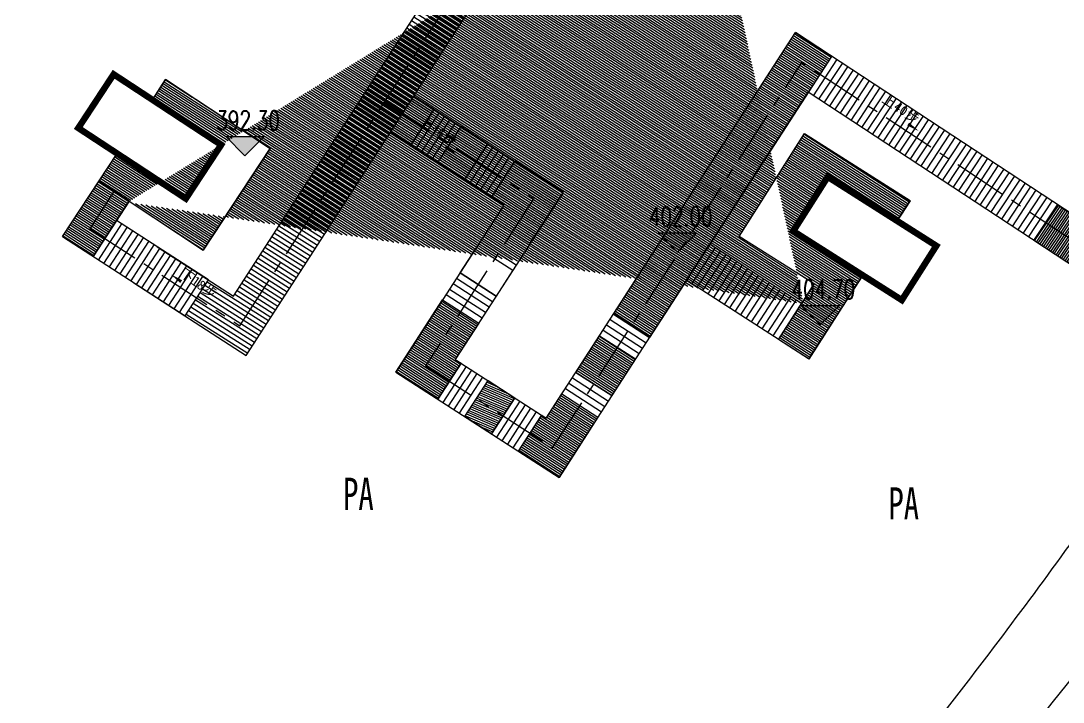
# Model space of a CAD drawing. Header units: millimetres. Extents: x -2430464 to 225692, y -180 to 1805330.
# Drawn here: x 56025 to 104642, y 1137463 to 1169257 of the extents above; entities that cross this region are included whole.
import ezdxf

# ---------------------------------------------------------------- set-up
doc = ezdxf.new("R2010")
doc.units = ezdxf.units.MM
doc.header["$LTSCALE"] = 1000
doc.linetypes.add('CENTERX2', pattern=[4, 2.5, -0.5, 0.5, -0.5])
doc.layers.get('0').update_dxf_attribs({"linetype": 'CONTINUOUS'})
doc.layers.get('DEFPOINTS').update_dxf_attribs({"linetype": 'CONTINUOUS'})
for name, color, linetype in [('0-ROAD-中心线', 1, 'CENTERX2'), ('00-建筑', 8, 'CONTINUOUS'), ('03LS-上木标注', 50, 'CONTINUOUS'), ('DIM_ELEV', 3, 'CONTINUOUS'), ('DIM_SYMB', 3, 'CONTINUOUS'), ('LP-001-道路边线', 4, 'CONTINUOUS'), ('LP-009绿化边线', 82, 'CONTINUOUS'), ('LP-012构筑物设施', 40, 'CONTINUOUS'), ('LP-10铺装填充', 251, 'CONTINUOUS'), ('PUB_TEXT', 7, 'CONTINUOUS')]:
    doc.layers.add(name, color=color, linetype=linetype)
doc.styles.add('_TCH_DIM', font='SIMPLEX.shx', dxfattribs={"width": 0.7, "bigfont": 'GBCBIG.shx'})
doc.styles.get("Standard").update_dxf_attribs({"font": 'tssdeng.shx', "width": 0.7, "bigfont": 'hztxt.shx'})
doc.styles.add('STYLE1', font='', dxfattribs={"width": 0.7})
doc.styles.add('宋体', font='')
doc.styles.get('STYLE1').set_extended_font_data('SimSun')
doc.styles.get('宋体').set_extended_font_data('SimSun')
doc.dimstyles.get("Standard").update_dxf_attribs({"dimscale": 100, "dimtxt": 3.5, "dimasz": 1, "dimexe": 2.5, "dimexo": 3, "dimgap": 1.5, "dimtad": 1, "dimdec": 0, "dimzin": 0, "dimdsep": 46, "dimtxsty": 'Standard', "dimblk": 'ARCHTICK', "dimcen": 0.09, "dimadec": 0, "dimazin": 0, "dimtfac": 1, "dimtdec": 0, "dimtix": 1, "dimtmove": 2, "dimatfit": 3, "dimldrblk": 'ARCHTICK', "dimfxl": 0, "dimtolj": 1, "dimtzin": 0, "dimarcsym": 0})
pattern_1 = [(147.21339, (94644.2, 1222099.2), (-54.15118, -84.06932), [])]

# ---------------------------------------------------------------- blocks, each defined once
blk = doc.blocks.new('_ARCHTICK')
at = {"color": 0, "linetype": 'ByBlock', "const_width": 0.4}
blk.add_lwpolyline([(-0.5, -0.5), (0.5, 0.5)], dxfattribs=at)
blk = doc.blocks.new('*D376')
at = {"layer": '03LS-上木标注', "color": 0, "lineweight": -2, "transparency": 16777216}
for p, q in [((18931, 1171338), (117465, 1558617)), ((117403, 1558374), (128069, 1555661)), ((29596, 1168625), (128131, 1555903))]:
    blk.add_line(p, q, dxfattribs=at)
at = {"layer": 'DEFPOINTS', "color": 0, "transparency": 16777216}
for p in [(128069, 1555661), (18857, 1171048, -399665), (29522, 1168334, -399665)]:
    blk.add_point(p, dxfattribs=at)
at = {"layer": '03LS-上木标注', "color": 0, "lineweight": -2, "transparency": 16777216, "xscale": 100, "yscale": 100, "zscale": 100}
for p, rotation in [((117403, 1558374), 165.7252162124529), ((128069, 1555661), 345.7252162124529)]:
    blk.add_blockref('_ARCHTICK', p, dxfattribs=dict(at, rotation=rotation))
at = {"layer": '03LS-上木标注', "color": 0, "transparency": 16777216, "insert": (122816, 1557333), "char_height": 350, "attachment_point": 5, "rotation": 345.7252}
blk.add_mtext('\\A1;11005', dxfattribs=at)

msp = doc.modelspace()

# ---------------------------------------------------------------- hatches: boundary and pattern name
at = {"layer": 'DIM_ELEV'}
for points in [[(66478.74, 1162952.05), (65578.74, 1163852.05), (67378.74, 1163852.05)], [(86657.82, 1158467.92), (85757.82, 1159367.92), (87557.82, 1159367.92)], [(93308.55, 1155067.3), (92408.55, 1155967.3), (94208.55, 1155967.3)]]:
    msp.add_hatch(color=256, dxfattribs=at).paths.add_polyline_path(points)
at = {"layer": 'LP-10铺装填充'}
h = msp.add_hatch(dxfattribs=at)
h.set_pattern_fill('ANSI31', color=256, scale=2500)
h.set_pattern_definition([(45, (-431392710, -3168734513.6), (-2806.330038, 2806.330038), [])])
h.paths.add_polyline_path([(53455.81, 1184360.07, 0.19728562), (68900.98, 1207395.81), (65964.67, 1207213.52, -0.28605686), (55129.07, 1192894.15, -0.53559616), (53290.78, 1194200.02, -0.09709048), (54710.05, 1200433.62, 0.18263628), (55286.95, 1210697.24), (52549.46, 1209647.96, -0.23470493), (39011, 1182523.49, 0.04310038), (35116.51, 1178738.84, 0.40236587), (37222.55, 1143019.36, -0.52841605), (31515.9, 1104811.34, 0.22965495), (13135.68, 1081564.78), (17096.27, 1080271.73, -0.21442241), (30760.37, 1100170.35, 0.01460457), (32810.67, 1101324.19, 0.02915104), (36349.64, 1103745.79, 0.03628064), (40223.01, 1107218.44, 0.05774901), (45329.66, 1113908.17, 0.03425215), (47544.62, 1118288.7, 0.06286253), (50016.32, 1127078.92, 0.01682142), (50397.51, 1130381.63, 0.03311524), (50496.03, 1136920.55, 0.02048943), (50123.58, 1140952.41, 0.02893177), (49039, 1146563.54, 0.04257329), (46285.76, 1154501.05, -0.3416105)])
h.paths.add_polyline_path([(42670.59, 1178217.78, -0.13678237), (42012.13, 1173058.87, 0.22213885), (42567.31, 1158590.05, -0.13898138), (45416.67, 1144485.74, -0.55711596), (41747.43, 1142587.79, -0.36490901), (33241.74, 1167276.1, -0.12709907), (41225.24, 1178758.09, -0.59138823)], flags=16)
h.paths.add_polyline_path([(35857.84, 1158266.5), (37659.18, 1158266.5), (37659.18, 1160582.71), (35857.84, 1160582.71)], flags=8)
h = msp.add_hatch(dxfattribs=at)
h.set_pattern_fill('饰面砖', color=256, scale=100, angle=-9.619078)
h.set_pattern_definition([(147.59431, (389669.38, 1098163.15), (-107.18212, -168.85495), [])])
edge = h.paths.add_edge_path()
edge.add_line((83091.31, 1179270.11), (66535.91, 1153647.1))
edge.add_line((66535.91, 1153647.1), (63684.33, 1155489.55))
edge.add_line((63684.33, 1155489.55), (64770.36, 1157170.4))
edge.add_line((64770.36, 1157170.4), (65942.07, 1156413.34))
edge.add_line((65942.07, 1156413.34), (79318.41, 1177116.09))
edge.add_line((79318.41, 1177116.09), (80025.35, 1200019.26))
edge.add_line((80025.35, 1200019.26), (91565.76, 1207616.08))
edge.add_arc((111583.79, 1220075.65), 23578.86, 211.89884, 216.760929)
edge.add_line((92693.83, 1205964.23), (81992.36, 1198919.67))
edge.add_line((81992.36, 1198919.67), (81419.75, 1180368.36))
edge.add_line((81419.75, 1180368.36), (83091.31, 1179270.11))
h = msp.add_hatch(dxfattribs=at)
h.set_pattern_fill('饰面砖', color=256, scale=50, angle=350)
h.set_pattern_definition(pattern_1)
edge = h.paths.add_edge_path()
edge.add_line((92452.56, 1156074.15), (93026.6, 1156977.68))
edge.add_line((93026.6, 1156977.68), (89528.68, 1159199.98))
edge.add_line((89528.68, 1159199.98), (92573.55, 1163992.64))
edge.add_line((92573.55, 1163992.64), (97499.39, 1160863.15))
edge.add_line((97499.39, 1160863.15), (96899.32, 1159918.63))
edge.add_line((96899.32, 1159918.63), (93661.6, 1161975.62))
edge.add_line((93661.6, 1161975.62), (92052.86, 1159443.44))
edge.add_line((92052.86, 1159443.44), (95290.58, 1157386.45))
edge.add_line((95290.58, 1157386.45), (92770.5, 1153486.1))
edge.add_line((92770.5, 1153486.1), (91366.51, 1154393.25))
edge.add_line((91366.51, 1154393.25), (92506.15, 1156158.49))
edge.add_line((87950.02, 1177358.65), (86263.36, 1174791.49))
edge.add_line((86263.36, 1174791.49), (87704.05, 1173860.65))
edge.add_line((87704.05, 1173860.65), (90217.07, 1177750.08))
edge.add_line((90217.07, 1177750.08), (86995.18, 1179831.79))
edge.add_line((86995.18, 1179831.79), (88623.26, 1182351.58))
edge.add_line((88623.26, 1182351.58), (91845.14, 1180269.88))
edge.add_line((91845.14, 1180269.88), (92454.92, 1181215.98))
edge.add_line((92454.92, 1181215.98), (87550.68, 1184376.87))
edge.add_line((87550.68, 1184376.87), (84469.22, 1179607.65))
edge.add_line((84469.22, 1179607.65), (87950.02, 1177358.65))
edge.add_line((61071.88, 1160834.54), (59398.03, 1158258.99))
edge.add_line((59398.03, 1158258.99), (57964.18, 1159185.42))
edge.add_line((57964.18, 1159185.42), (60514.1, 1163066.48))
edge.add_line((60514.1, 1163066.48), (63719.96, 1160960.18))
edge.add_line((63719.96, 1160960.18), (65367.27, 1163467.44))
edge.add_line((65367.27, 1163467.44), (62161.42, 1165573.75))
edge.add_line((62161.42, 1165573.75), (62780.54, 1166513.76))
edge.add_line((62780.54, 1166513.76), (67653.24, 1163304.46))
edge.add_line((67653.24, 1163304.46), (64535.37, 1158558.97))
edge.add_line((64535.37, 1158558.97), (61168.98, 1160770.74))
h = msp.add_hatch(dxfattribs=at)
h.set_pattern_fill('饰面砖', color=256, scale=50, angle=350)
h.set_pattern_definition(pattern_1)
h.paths.add_polyline_path([(85350.55, 1154485.69), (83670.69, 1155571.07), (92155, 1168704.65), (93840.4, 1167597.31)])
h.paths.add_polyline_path([(78106.79, 1159961.85), (79786.65, 1158876.47), (81319.72, 1161249.22), (79059.75, 1162709.42), (77974.37, 1161029.56), (78554.48, 1160654.74)], flags=17)
h.paths.add_polyline_path([(75475.36, 1151603.6), (73521.9, 1152865.76), (75699.7, 1156236.37), (77379.56, 1155150.98), (76287.15, 1153460.24), (76560.75, 1153283.47)], flags=17)
h.paths.add_polyline_path([(83595, 1151768.59), (81915.13, 1152853.98), (83019.46, 1154563.15), (84699.32, 1153477.77)])
h.paths.add_polyline_path([(76714.47, 1161843.6), (75471.21, 1162646.89), (76556.59, 1164326.75), (77799.85, 1163523.46)], flags=17)
edge = h.paths.add_edge_path()
edge.add_line((79238.42, 1149172.24), (80284.01, 1150790.51))
edge.add_line((80284.01, 1150790.51), (80323.8, 1150852.1))
edge.add_line((80323.8, 1150852.1), (80532.92, 1150716.99))
edge.add_line((80532.92, 1150716.99), (81263.9, 1151846.06))
edge.add_line((81263.9, 1151846.06), (82943.77, 1150760.68))
edge.add_line((82943.77, 1150760.68), (81128.44, 1147951.07))
edge.add_line((81128.44, 1147951.07), (79238.42, 1149172.24))
edge.add_line((74211.31, 1163460.93), (73269.81, 1164069.25))
edge.add_line((73269.81, 1164069.25), (74355.19, 1165749.11))
edge.add_line((74355.19, 1165749.11), (75296.69, 1165140.79))
edge.add_line((75296.69, 1165140.79), (74211.31, 1163460.93))
h = msp.add_hatch(dxfattribs=at)
h.set_pattern_fill('饰面砖', color=256, scale=50, angle=259)
h.set_pattern_definition([(56.21339, (94644.2, 1222099.2), (-83.11145, 55.61014), [])])
edge = h.paths.add_edge_path()
edge.add_line((103278.53, 1159001.77), (104377.42, 1160674.31))
edge.add_line((104377.42, 1160674.31), (112396.8, 1155405.45))
edge.add_line((112396.8, 1155405.45), (111475.18, 1153864.26))
edge.add_line((111475.18, 1153864.26), (111366.95, 1153693.62))
edge.add_line((111366.95, 1153693.62), (103281.32, 1159006.02))
h = msp.add_hatch(dxfattribs=at)
h.set_pattern_fill('饰面砖', color=256, scale=50, angle=417.913364)
h.set_pattern_definition([(147.913364009, (-431392709.98, -3168734513.62), (-53.12009773, -84.724584491), [])])
h.paths.add_polyline_path([(77978.52, 1149986.27), (76735.26, 1150789.56), (77820.64, 1152469.43), (79063.91, 1151666.14)])

# ---------------------------------------------------------------- linework, layer by layer
at = {"layer": '0-ROAD-中心线'}
msp.add_line((111847.69, 1154569.69, -399665.23), (92448.07, 1167315.57, -399665.23), dxfattribs=at)
at = {"layer": '0-ROAD-中心线', "elevation": -399665.23}
for points in [[(60364.94, 1161299.01), (59237.79, 1159554.5), (66239.31, 1155030.72), (80309.35, 1176807.11), (81008.85, 1199469.46), (92115.6, 1206780.81)], [(72972.57, 1165451.87), (79937.1, 1160951.98), (74904.53, 1153163), (80830.16, 1149334.36), (92448.07, 1167315.57)]]:
    msp.add_lwpolyline(points, dxfattribs=at)
at = {"layer": '00-建筑', "elevation": -399665.23}
msp.add_lwpolyline([(61071.88, 1160834.54), (59658.01, 1161763.48)], dxfattribs=at)
at = {"layer": 'DIM_ELEV'}
for p, q in [((66478.74, 1162952.05), (65578.74, 1163852.05)), ((65578.74, 1163852.05), (67378.74, 1163852.05)), ((66478.74, 1162952.05), (67378.74, 1163852.05)), ((86657.82, 1158467.92), (85757.82, 1159367.92)), ((85757.82, 1159367.92), (87557.82, 1159367.92)), ((86657.82, 1158467.92), (87557.82, 1159367.92)), ((93308.55, 1155067.3), (92408.55, 1155967.3)), ((92408.55, 1155967.3), (94208.55, 1155967.3)), ((93308.55, 1155067.3), (94208.55, 1155967.3))]:
    msp.add_line(p, q, dxfattribs=at)
at = {"layer": 'DIM_SYMB'}
for points in [[(95754.7, 1165541.16, 0, 0, 0), (97914.39, 1164107.15, 0, 160, 0), (97414.54, 1164439.04, 0, 0, 0)], [(74166.2, 1164490.26, 0, 0, 0), (76325.89, 1163056.25, 0, 160, 0), (75826.05, 1163388.15, 0, 0, 0)], [(65135.83, 1155947.35, 0, 0, 0), (63010.77, 1157432.19, 0, 160, 0), (63502.6, 1157088.54, 0, 0, 0)]]:
    msp.add_lwpolyline(points, format="xyseb", dxfattribs=at)
at = {"layer": 'LP-001-道路边线'}
msp.add_lwpolyline([(93648.74, 1121612.99, -0.0443806), (104518.61, 1137915.78, 0.00718558), (112571.41, 1148240.63, 0.11318351), (123617.43, 1172803.14, 0.00195795), (133655.15, 1205010.17, -0.06903456), (143955.18, 1227114.59, -0.01945822), (155095.84, 1244650.57, -0.10347058), (168392.07, 1259414.18, 0.1635027), (174536.62, 1269082.11, 0.05927312), (176717.55, 1286635.48, 0.08971198), (175227.86, 1295123.25, -0.07129882), (172786.07, 1306560.95, -0.01834409), (172169.81, 1326250.98, -0.09032057), (172811.21, 1329668.03, 0.02875474), (175122.34, 1336387.71, 0.119654), (174136.89, 1348748.21, -0.03845839), (173624.08, 1352506.26, -0.05822789), (174365.77, 1365371.95, -0.01474685), (171543.53, 1392321.69, -0.04844046)], format="xyb", dxfattribs=at)
at = {"layer": 'LP-001-道路边线', "elevation": -399665.23}
msp.add_lwpolyline([(89511.49, 1122035.25, -0.04590972), (99037.36, 1136921.32, 0.00978307), (105789.68, 1145963.09, -0.00567375), (109708.02, 1151300.93, 0.08591426), (115612.73, 1162834.57, -0.01182232), (122783.71, 1184088.48, 0.01968132), (127754.05, 1199621.57, -0.03365955), (130124.63, 1206374.1, -0.01606792), (138100.03, 1223445.34, -0.02029943), (148756.2, 1242505.99, 0.02661126), (152680.02, 1248920.16, -0.09428247), (159141.08, 1259699.07, 0.01783776), (167058.96, 1268666.28, 0.13673092), (172694.88, 1281427.46, 0.11044777), (171737.27, 1294020.63, -0.06247255), (169286.11, 1308205, -0.01176258), (168874.92, 1326228.66, 0.04252715), (164887.59, 1347759.3, -0.07407334), (163753.41, 1357145.97, 0.03929822), (163432.68, 1363438.69, 1.5027222)], format="xyb", dxfattribs=at)
at = {"layer": 'LP-012构筑物设施', "color": 40, "linetype": 'Continuous'}
for p, q in [((112396.8, 1155405.45, -399665.23), (92155, 1168704.65, -399665.23)), ((91612.3, 1167864.69, -399665.23), (91605.9, 1167868.89, -399665.23)), ((111265.92, 1153753.92, -399665.23), (92741.51, 1165924.77, -399665.23))]:
    msp.add_line(p, q, dxfattribs=at)
at = {"layer": 'LP-012构筑物设施', "color": 1}
for p, q in [((62161.42, 1165573.75, -399665.23), (62779.48, 1166514.46, -399665.23)), ((96899.32, 1159918.63, -399665.23), (97502.91, 1160868.7, -399665.23))]:
    msp.add_line(p, q, dxfattribs=at)
at = {"layer": 'LP-012构筑物设施', "color": 40}
for p, q in [((67653.24, 1163304.46, -399665.23), (62779.48, 1166514.46, -399665.23)), ((92573.55, 1163992.64, -399665.23), (97502.91, 1160868.7, -399665.23)), ((57964.18, 1159185.42, -399665.23), (60514.1, 1163066.48, -399665.23)), ((57964.18, 1159185.42, -399665.23), (63684.33, 1155489.55, -399665.23)), ((92800.35, 1153466.81, -399665.23), (87080.2, 1157162.69, -399665.23)), ((92800.35, 1153466.81, -399665.23), (95290.58, 1157386.45, -399665.23))]:
    msp.add_line(p, q, dxfattribs=at)
at = {"layer": 'LP-012构筑物设施', "color": 40, "linetype": 'Continuous', "elevation": -399665.23}
for points in [[(62380.8, 1158714.33), (65942.07, 1156413.34), (79318.41, 1177116.09), (80025.35, 1200019.26), (91565.76, 1207616.08)], [(61294.78, 1157033.47), (66535.91, 1153647.1), (82005.22, 1177589.16)], [(74355.19, 1165749.11), (81319.72, 1161249.22), (76287.15, 1153460.24), (80532.92, 1150716.99), (92155, 1168704.65)], [(92990.78, 1168155.52), (92994.94, 1168161.95)], [(92992.39, 1165759.94), (94091.28, 1167432.48)], [(93243.27, 1165595.1), (94342.16, 1167267.65)], [(93494.15, 1165430.27), (94593.04, 1167102.81)], [(93745.03, 1165265.44), (94843.92, 1166937.98)], [(93995.91, 1165100.6), (95094.8, 1166773.15)], [(94246.8, 1164935.77), (95345.69, 1166608.31)], [(94497.68, 1164770.94), (95596.57, 1166443.48)], [(73269.81, 1164069.25), (78554.48, 1160654.74), (73521.9, 1152865.76), (81128.44, 1147951.07), (92741.51, 1165924.77)], [(94748.56, 1164606.1), (95847.45, 1166278.65)], [(94999.44, 1164441.27), (96098.33, 1166113.81)], [(95250.32, 1164276.44), (96349.21, 1165948.98)], [(95501.2, 1164111.6), (96600.09, 1165784.15)], [(95752.09, 1163946.77), (96850.97, 1165619.31)], [(96002.97, 1163781.94), (97101.86, 1165454.48)], [(74211.31, 1163460.93), (75296.69, 1165140.79)], [(74463.29, 1163298.12), (75548.67, 1164977.98)], [(96253.85, 1163617.1), (97352.74, 1165289.65)], [(96504.73, 1163452.27), (97603.62, 1165124.81)], [(96755.61, 1163287.44), (97854.5, 1164959.98)], [(74715.27, 1163135.31), (75800.65, 1164815.18)], [(74967.25, 1162972.5), (76052.63, 1164652.37)], [(75219.23, 1162809.7), (76304.61, 1164489.56)], [(97006.49, 1163122.6), (98105.38, 1164795.15)], [(97257.37, 1162957.77), (98356.26, 1164630.31)], [(97508.26, 1162792.94), (98607.14, 1164465.48)], [(75471.21, 1162646.89), (76556.59, 1164326.75)], [(97759.14, 1162628.1), (98858.03, 1164300.65)], [(98010.02, 1162463.27), (99108.91, 1164135.81)], [(98260.9, 1162298.44), (99359.79, 1163970.98)], [(76714.47, 1161843.6), (77799.85, 1163523.46)], [(98511.78, 1162133.6), (99610.67, 1163806.15)], [(98762.66, 1161968.77), (99861.55, 1163641.31)], [(99013.54, 1161803.94), (100112.43, 1163476.48)], [(76966.45, 1161680.79), (78051.83, 1163360.66)], [(77218.43, 1161517.98), (78303.81, 1163197.85)], [(77470.41, 1161355.18), (78555.79, 1163035.04)], [(99264.43, 1161639.1), (100363.32, 1163311.65)], [(99515.31, 1161474.27), (100614.2, 1163146.81)], [(99766.19, 1161309.44), (100865.08, 1162981.98)], [(77722.39, 1161192.37), (78807.77, 1162872.23)], [(77974.37, 1161029.56), (79059.75, 1162709.42)], [(100017.07, 1161144.6), (101115.96, 1162817.15)], [(100267.95, 1160979.77), (101366.84, 1162652.31)], [(100518.83, 1160814.94), (101617.72, 1162487.48)], [(100769.72, 1160650.1), (101868.6, 1162322.65)], [(101020.6, 1160485.27), (102119.49, 1162157.81)], [(101271.48, 1160320.44), (102370.37, 1161992.98)], [(101522.36, 1160155.6), (102621.25, 1161828.15)], [(101773.24, 1159990.77), (102872.13, 1161663.31)], [(102024.12, 1159825.94), (103123.01, 1161498.48)], [(102024.12, 1159825.94), (103123.01, 1161498.48)], [(102275, 1159661.1), (103373.89, 1161333.65)], [(102275, 1159661.1), (103373.89, 1161333.65)], [(102525.89, 1159496.27), (103624.77, 1161168.81)], [(102776.77, 1159331.44), (103875.66, 1161003.98)], [(103027.65, 1159166.6), (104126.54, 1160839.15)], [(103278.53, 1159001.77), (104377.42, 1160674.31)], [(77943.98, 1159709.87), (79623.84, 1158624.49)], [(78106.79, 1159961.85), (79786.65, 1158876.47)], [(77618.37, 1159205.91), (79298.23, 1158120.53)], [(77781.17, 1159457.89), (79461.04, 1158372.51)], [(77292.75, 1158701.95), (78972.61, 1157616.57)], [(77455.56, 1158953.93), (79135.42, 1157868.55)], [(76350.93, 1157244.29), (78030.79, 1156158.9)], [(76513.74, 1157496.27), (78193.6, 1156410.88)], [(76025.32, 1156740.33), (77705.18, 1155654.94)], [(76188.12, 1156992.31), (77867.99, 1155906.92)], [(75699.7, 1156236.37), (77379.56, 1155150.98)], [(75862.51, 1156488.35), (77542.37, 1155402.96)], [(83507.88, 1155319.09), (85187.74, 1154233.71)], [(83670.69, 1155571.07), (85350.55, 1154485.69)], [(83182.27, 1154815.13), (84862.13, 1153729.75)], [(83345.07, 1155067.11), (85024.94, 1153981.73)], [(83019.46, 1154563.15), (84699.32, 1153477.77)], [(75475.36, 1151603.6), (76560.75, 1153283.47)], [(75727.34, 1151440.79), (76812.72, 1153120.66)], [(75979.32, 1151277.99), (77064.7, 1152957.85)], [(76231.3, 1151115.18), (77316.68, 1152795.04)], [(81915.13, 1152853.98), (83595, 1151768.59)], [(76483.28, 1150952.37), (77568.66, 1152632.24)], [(76735.26, 1150789.56), (77820.64, 1152469.43)], [(81589.52, 1152350.02), (83269.38, 1151264.64)], [(81752.33, 1152602), (83432.19, 1151516.62)], [(81263.9, 1151846.06), (82943.77, 1150760.68)], [(81426.71, 1152098.04), (83106.58, 1151012.66)], [(77978.52, 1149986.27), (79063.91, 1151666.14)], [(78230.5, 1149823.47), (79315.89, 1151503.33)], [(78482.48, 1149660.66), (79567.86, 1151340.52)], [(78734.46, 1149497.85), (79819.84, 1151177.72)], [(78986.44, 1149335.04), (80071.82, 1151014.91)], [(79238.42, 1149172.24), (80323.8, 1150852.1)]]:
    msp.add_lwpolyline(points, dxfattribs=at)
at = {"layer": 'LP-012构筑物设施', "color": 6, "const_width": 300.19, "elevation": -399665.23}
for points in [[(65367.27, 1163467.44), (63719.96, 1160960.18), (58705.44, 1164254.81), (60352.75, 1166762.07)], [(93661.6, 1161975.62), (92052.86, 1159443.44), (97117.22, 1156225.95), (98725.96, 1158758.13)]]:
    msp.add_lwpolyline(points, close=True, dxfattribs=at)
at = {"layer": 'LP-012构筑物设施', "color": 40, "elevation": -399665.23, "flags": 128}
for points in [[(92452.56, 1156074.15), (93026.6, 1156977.68), (89528.68, 1159199.98), (92573.55, 1163992.64)], [(60484.08, 1159939.9), (61071.88, 1160834.54), (64535.37, 1158558.97), (67653.24, 1163304.46)]]:
    msp.add_lwpolyline(points, dxfattribs=at)
at = {"layer": 'LP-012构筑物设施', "color": 40, "elevation": -399665.23}
for points in [[(59398.03, 1158258.99), (60484.08, 1159939.9)], [(59650.16, 1158096.08), (60736.22, 1159776.99)], [(59902.3, 1157933.17), (60988.36, 1159614.08)], [(64770.39, 1157170.45), (60484.08, 1159939.9)], [(60154.44, 1157770.27), (61240.49, 1159451.17)], [(60406.57, 1157607.36), (61492.63, 1159288.26)], [(60658.71, 1157444.45), (61744.76, 1159125.35)], [(60910.84, 1157281.54), (61996.9, 1158962.45)], [(61162.98, 1157118.63), (62249.03, 1158799.54)], [(61415.11, 1156955.72), (62501.17, 1158636.63)], [(87080.2, 1157162.69), (88166.26, 1158843.59)], [(87332.34, 1156999.78), (88418.39, 1158680.69)], [(88166.26, 1158843.59), (92452.56, 1156074.15)], [(61667.25, 1156792.82), (62753.31, 1158473.72)], [(61919.39, 1156629.91), (63005.44, 1158310.81)], [(62171.52, 1156467), (63257.58, 1158147.9)], [(87584.47, 1156836.87), (88670.53, 1158517.78)], [(87836.61, 1156673.97), (88922.66, 1158354.87)], [(88088.74, 1156511.06), (89174.8, 1158191.96)], [(62423.66, 1156304.09), (63509.71, 1157984.99)], [(62675.79, 1156141.18), (63761.85, 1157822.09)], [(62927.93, 1155978.27), (64013.98, 1157659.18)], [(88340.88, 1156348.15), (89426.94, 1158029.05)], [(88593.01, 1156185.24), (89679.07, 1157866.14)], [(88845.15, 1156022.33), (89931.21, 1157703.23)], [(63180.06, 1155815.36), (64266.12, 1157496.27)], [(63432.2, 1155652.46), (64518.26, 1157333.36)], [(63684.33, 1155489.55), (64770.39, 1157170.45)], [(89097.29, 1155859.42), (90183.34, 1157540.33)], [(89349.42, 1155696.51), (90435.48, 1157377.42)], [(89601.56, 1155533.61), (90687.61, 1157214.51)], [(89853.69, 1155370.7), (90939.75, 1157051.6)], [(90105.83, 1155207.79), (91191.88, 1156888.69)], [(90357.96, 1155044.88), (91444.02, 1156725.78)], [(90610.1, 1154881.97), (91696.16, 1156562.87)], [(90862.23, 1154719.06), (91948.29, 1156399.97)], [(91114.37, 1154556.15), (92200.43, 1156237.06)], [(91366.51, 1154393.24), (92452.56, 1156074.15)]]:
    msp.add_lwpolyline(points, dxfattribs=at)
at = {"layer": 'LP-10铺装填充', "elevation": -399665.23}
for points in [[(85350.55, 1154485.69), (83670.69, 1155571.07), (92155, 1168704.65), (93840.4, 1167597.31), (85350.55, 1154485.69)], [(61071.88, 1160834.54), (59398.03, 1158258.99), (57964.18, 1159185.42), (60514.1, 1163066.48), (63719.96, 1160960.18), (65367.27, 1163467.44), (62161.42, 1165573.75), (62780.54, 1166513.76), (67653.24, 1163304.46), (64535.37, 1158558.97), (61168.98, 1160770.74)], [(74211.31, 1163460.93), (73269.81, 1164069.25), (74355.19, 1165749.11), (75296.69, 1165140.79), (74211.31, 1163460.93)], [(76714.47, 1161843.6), (75471.21, 1162646.89), (76556.59, 1164326.75), (77799.85, 1163523.46), (76714.47, 1161843.6)], [(92452.56, 1156074.15), (93026.6, 1156977.68), (89528.68, 1159199.98), (92573.55, 1163992.64), (97499.39, 1160863.15), (96899.32, 1159918.63), (93661.6, 1161975.62), (92052.86, 1159443.44), (95290.58, 1157386.45), (92770.5, 1153486.1), (91366.51, 1154393.25), (92506.15, 1156158.49)], [(78106.79, 1159961.85), (79786.65, 1158876.47), (81319.72, 1161249.22), (79059.75, 1162709.42), (77974.37, 1161029.56), (78554.48, 1160654.74), (78106.79, 1159961.85)], [(103278.53, 1159001.77), (104377.42, 1160674.31), (112396.8, 1155405.45), (111475.18, 1153864.26), (111366.95, 1153693.62), (103281.32, 1159006.02)], [(78193.6, 1156410.88), (76513.74, 1157496.27), (77292.75, 1158701.95), (78972.61, 1157616.57), (78193.6, 1156410.88)], [(75475.36, 1151603.6), (73521.9, 1152865.76), (75699.7, 1156236.37), (77379.56, 1155150.98), (76287.15, 1153460.24), (76560.75, 1153283.47), (75475.36, 1151603.6)], [(83595, 1151768.59), (81915.13, 1152853.98), (83019.46, 1154563.15), (84699.32, 1153477.77), (83595, 1151768.59)], [(77978.52, 1149986.27), (76735.26, 1150789.56), (77820.64, 1152469.43), (79063.91, 1151666.14), (77978.52, 1149986.27)], [(79238.42, 1149172.24), (80284.01, 1150790.51), (80323.8, 1150852.1), (80532.92, 1150716.99), (81263.9, 1151846.06), (82943.77, 1150760.68), (81128.44, 1147951.07), (79238.42, 1149172.24)]]:
    msp.add_lwpolyline(points, dxfattribs=at)

# ---------------------------------------------------------------- texts
at = {"layer": 'LP-009绿化边线', "linetype": 'Continuous', "char_height": 1500, "width": 10368.1102, "attachment_point": 1, "style": 'STYLE1'}
for insert in [(71055.66, 1147936.65, -399665.23), (96491.75, 1147489.7, -399665.23)]:
    msp.add_mtext('PA', dxfattribs=dict(at, insert=insert))
at = {"layer": 'PUB_TEXT', "color": 7, "style": '宋体'}
for s, height, rotation, p in [('上', 455.7, 326.416317, (96151.65, 1165493.65)), ('40', 455.696, 326.416317, (96691.57, 1165135.15)), ('步', 455.7, 326.416317, (97231.49, 1164776.65)), ('上', 455.7, 326.416317, (74563.16, 1164442.76)), ('46', 455.696, 326.416317, (75103.07, 1164084.26)), ('步', 455.7, 326.416317, (75642.99, 1163725.76)), ('下', 455.7, 325.056736, (63406.48, 1157375.28)), ('18', 455.696, 325.056736, (63937.75, 1157004.07)), ('步', 455.7, 325.056736, (64469.01, 1156632.86))]:
    msp.add_text(s, height=height, rotation=rotation, dxfattribs=at).set_placement(p)
at = {"layer": 'PUB_TEXT', "color": 7, "style": '_TCH_DIM', "width": 0.705882}
for s, p in [('392.30', (65140.74, 1164167.05)), ('402.00', (85319.82, 1159682.92)), ('404.70', (91970.55, 1156282.3))]:
    msp.add_text(s, height=892.5, dxfattribs=at).set_placement(p)

# ---------------------------------------------------------------- dimensions: what is measured, and where the dimension line sits
at = {"layer": '03LS-上木标注'}
dim = msp.add_aligned_dim(p1=(18856.69, 1171047.73, -399665.23), p2=(29522.18, 1168334.13, -399665.23), distance=399666.63, dimstyle='Standard', override={"dimfxl": 100}, dxfattribs=at)
dim.commit()
dim.dimension.update_dxf_attribs({"geometry": '*D376', "text_midpoint": (122816.38, 1557332.55)})

doc.saveas('drawing.dxf')
